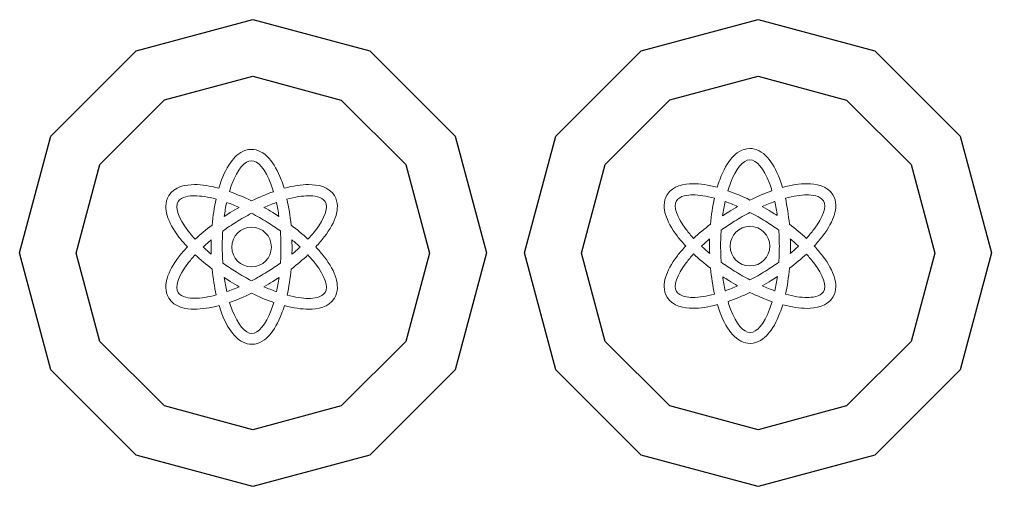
# Model space of a CAD drawing. Header units: inches. Extents: x 130 to 483, y 345 to 434.
# Drawn here: x 307.9 to 393.4, y 392.9 to 434 of the extents above; entities that cross this region are included whole.
import ezdxf

# ---------------------------------------------------------------- set-up
doc = ezdxf.new("R2010")
doc.units = ezdxf.units.IN
doc.header["$MEASUREMENT"] = 0
doc.layers.add('CZECH_Quantum_Tokens_wDL', color=7, linetype='Continuous')

# ---------------------------------------------------------------- blocks, each defined once
blk = doc.blocks.new('block 16')
at = {"layer": 'CZECH_Quantum_Tokens_wDL', "color": 4, "lineweight": 25, "true_color": 0x00ffff}
blk.add_lwpolyline([(328.464, 428.959), (336.228, 426.878), (341.912, 421.194), (343.993, 413.429), (341.912, 405.665), (336.228, 399.981), (328.464, 397.9), (320.699, 399.981), (315.015, 405.665), (312.934, 413.429), (315.015, 421.194), (320.699, 426.879), (328.464, 428.959)], dxfattribs=at)
blk = doc.blocks.new('block 17')
at = {"layer": 'CZECH_Quantum_Tokens_wDL', "color": 3, "lineweight": 25, "true_color": 0x00ff00}
blk.add_lwpolyline([(328.464, 433.959), (338.728, 431.208), (346.242, 423.694), (348.993, 413.43), (346.242, 403.165), (338.728, 395.651), (328.464, 392.9), (318.199, 395.651), (310.685, 403.165), (307.935, 413.43), (310.685, 423.694), (318.199, 431.208), (328.464, 433.959)], dxfattribs=at)
blk = doc.blocks.new('block 26')
at = {"layer": 'CZECH_Quantum_Tokens_wDL', "color": 4, "lineweight": 25, "true_color": 0x00ffff}
blk.add_lwpolyline([(372.871, 428.959), (380.636, 426.878), (386.32, 421.194), (388.4, 413.429), (386.32, 405.665), (380.636, 399.981), (372.871, 397.9), (365.107, 399.981), (359.423, 405.665), (357.342, 413.429), (359.423, 421.194), (365.107, 426.879), (372.871, 428.959)], dxfattribs=at)
blk = doc.blocks.new('block 27')
at = {"layer": 'CZECH_Quantum_Tokens_wDL', "color": 3, "lineweight": 25, "true_color": 0x00ff00}
blk.add_lwpolyline([(372.871, 433.959), (383.136, 431.208), (390.65, 423.694), (393.4, 413.43), (390.65, 403.165), (383.136, 395.651), (372.871, 392.9), (362.607, 395.651), (355.093, 403.165), (352.342, 413.43), (355.093, 423.694), (362.607, 431.208), (372.871, 433.959)], dxfattribs=at)
blk = doc.blocks.new('block 41')
at = {"layer": 'CZECH_Quantum_Tokens_wDL', "color": 7, "lineweight": 5, "true_color": 0xffffff}
for points, knots in [([(320.923, 416.735), (321.093, 416.153), (321.443, 415.513), (321.962, 414.835), (322.182, 414.547), (322.43, 414.257), (322.701, 413.968), (322.43, 413.678), (322.182, 413.388), (321.962, 413.1), (321.443, 412.422), (321.093, 411.783), (320.923, 411.2), (320.786, 410.732), (320.699, 410.049), (321.065, 409.458), (321.56, 408.659), (322.57, 408.492), (323.33, 408.492), (323.969, 408.492), (324.699, 408.604), (325.484, 408.815), (325.562, 408.56), (325.645, 408.315), (325.734, 408.082), (326.038, 407.285), (326.399, 406.653), (326.805, 406.202), (327.273, 405.682), (327.811, 405.409), (328.36, 405.409), (328.36, 405.409), (328.364, 405.409), (328.364, 405.409), (329.059, 405.409), (329.593, 405.842), (329.918, 406.206), (330.323, 406.659), (330.681, 407.29), (330.982, 408.089), (331.068, 408.318), (331.149, 408.558), (331.224, 408.807), (332.003, 408.599), (332.727, 408.488), (333.362, 408.488), (333.362, 408.488), (333.362, 408.488), (333.362, 408.488), (334.122, 408.488), (335.132, 408.657), (335.627, 409.456), (335.993, 410.047), (335.906, 410.732), (335.769, 411.2), (335.599, 411.783), (335.249, 412.422), (334.73, 413.1), (334.51, 413.388), (334.262, 413.678), (333.991, 413.968), (334.262, 414.257), (334.51, 414.548), (334.73, 414.836), (335.249, 415.514), (335.599, 416.153), (335.769, 416.736), (335.906, 417.204), (335.993, 417.887), (335.627, 418.478), (335.132, 419.277), (334.122, 419.444), (333.362, 419.444), (332.723, 419.444), (331.993, 419.332), (331.208, 419.121), (331.131, 419.377), (331.048, 419.623), (330.958, 419.857), (330.654, 420.655), (330.293, 421.289), (329.887, 421.74), (329.419, 422.26), (328.881, 422.538), (328.331, 422.538), (328.331, 422.538), (328.328, 422.538), (328.328, 422.538), (327.633, 422.538), (327.099, 422.1), (326.774, 421.736), (326.369, 421.283), (326.011, 420.646), (325.71, 419.847), (325.623, 419.617), (325.542, 419.376), (325.467, 419.126), (324.688, 419.334), (323.964, 419.444), (323.33, 419.444), (322.57, 419.444), (321.56, 419.276), (321.065, 418.478), (320.699, 417.887), (320.786, 417.204), (320.923, 416.735)], [0, 0, 0, 0, 1, 1, 1, 2, 2, 2, 3, 3, 3, 4, 4, 4, 5, 5, 5, 6, 6, 6, 7, 7, 7, 8, 8, 8, 9, 9, 9, 10, 10, 10, 11, 11, 11, 12, 12, 12, 13, 13, 13, 14, 14, 14, 15, 15, 15, 16, 16, 16, 17, 17, 17, 18, 18, 18, 19, 19, 19, 20, 20, 20, 21, 21, 21, 22, 22, 22, 23, 23, 23, 24, 24, 24, 25, 25, 25, 26, 26, 26, 27, 27, 27, 28, 28, 28, 29, 29, 29, 30, 30, 30, 31, 31, 31, 32, 32, 32, 33, 33, 33, 34, 34, 34, 35, 35, 35, 35]), ([(330.279, 418.82), (330.207, 419.055), (330.131, 419.28), (330.049, 419.495), (329.559, 420.779), (328.917, 421.545), (328.332, 421.545), (327.745, 421.544), (327.106, 420.775), (326.621, 419.489), (326.541, 419.278), (326.466, 419.056), (326.397, 418.825), (327.028, 418.607), (327.683, 418.334), (328.346, 418.01), (329.004, 418.331), (329.653, 418.603), (330.279, 418.82)], [0, 0, 0, 0, 1, 1, 1, 2, 2, 2, 3, 3, 3, 4, 4, 4, 5, 5, 5, 6, 6, 6, 6]), ([(322.735, 415.414), (322.931, 415.158), (323.15, 414.899), (323.391, 414.641), (323.842, 415.064), (324.34, 415.48), (324.875, 415.882), (324.946, 416.686), (325.063, 417.456), (325.222, 418.169), (324.516, 418.358), (323.873, 418.457), (323.33, 418.457), (322.91, 418.457), (322.165, 418.391), (321.892, 417.951), (321.584, 417.454), (321.899, 416.505), (322.735, 415.414)], [0, 0, 0, 0, 1, 1, 1, 2, 2, 2, 3, 3, 3, 4, 4, 4, 5, 5, 5, 6, 6, 6, 6]), ([(331.456, 418.165), (331.617, 417.455), (331.736, 416.689), (331.81, 415.888), (332.348, 415.484), (332.848, 415.065), (333.302, 414.641), (333.542, 414.899), (333.761, 415.158), (333.957, 415.414), (334.793, 416.505), (335.108, 417.454), (334.8, 417.951), (334.527, 418.391), (333.782, 418.457), (333.362, 418.457), (332.816, 418.457), (332.168, 418.357), (331.456, 418.165)], [0, 0, 0, 0, 1, 1, 1, 2, 2, 2, 3, 3, 3, 4, 4, 4, 5, 5, 5, 6, 6, 6, 6]), ([(326.18, 417.87), (326.171, 417.873), (326.163, 417.875), (326.154, 417.878), (326.067, 417.48), (325.995, 417.063), (325.936, 416.631), (326.113, 416.747), (326.293, 416.862), (326.475, 416.975), (326.736, 417.137), (326.998, 417.292), (327.261, 417.439), (326.895, 417.6), (326.534, 417.744), (326.18, 417.87)], [0, 0, 0, 0, 1, 1, 1, 2, 2, 2, 3, 3, 3, 4, 4, 4, 5, 5, 5, 5]), ([(330.745, 416.638), (330.685, 417.066), (330.612, 417.479), (330.525, 417.874), (330.521, 417.873), (330.516, 417.871), (330.512, 417.87), (330.158, 417.744), (329.797, 417.6), (329.431, 417.44), (329.694, 417.292), (329.956, 417.137), (330.217, 416.975), (330.396, 416.864), (330.572, 416.752), (330.745, 416.638)], [0, 0, 0, 0, 1, 1, 1, 2, 2, 2, 3, 3, 3, 4, 4, 4, 5, 5, 5, 5]), ([(325.766, 413.949), (325.767, 413.471), (325.784, 413.001), (325.816, 412.541), (326.19, 412.273), (326.581, 412.012), (326.987, 411.76), (327.435, 411.483), (327.89, 411.224), (328.345, 410.988), (328.801, 411.224), (329.257, 411.483), (329.705, 411.76), (330.113, 412.013), (330.506, 412.275), (330.882, 412.545), (330.912, 413.007), (330.928, 413.48), (330.927, 413.961), (330.925, 414.438), (330.908, 414.907), (330.876, 415.366), (330.502, 415.634), (330.111, 415.896), (329.705, 416.147), (329.257, 416.425), (328.801, 416.683), (328.346, 416.92), (327.89, 416.683), (327.435, 416.425), (326.987, 416.148), (326.579, 415.895), (326.186, 415.632), (325.81, 415.363), (325.78, 414.901), (325.765, 414.428), (325.766, 413.949)], [0, 0, 0, 0, 1, 1, 1, 2, 2, 2, 3, 3, 3, 4, 4, 4, 5, 5, 5, 6, 6, 6, 7, 7, 7, 8, 8, 8, 9, 9, 9, 10, 10, 10, 11, 11, 11, 12, 12, 12, 12]), ([(326.606, 413.954), (326.606, 412.993), (327.385, 412.213), (328.346, 412.213), (329.307, 412.213), (330.086, 412.993), (330.086, 413.954), (330.086, 414.915), (329.307, 415.694), (328.346, 415.694), (327.385, 415.694), (326.606, 414.915), (326.606, 413.954)], [0, 0, 0, 0, 1, 1, 1, 2, 2, 2, 3, 3, 3, 4, 4, 4, 4]), ([(324.803, 413.32), (324.796, 413.528), (324.793, 413.737), (324.792, 413.947), (324.792, 414.161), (324.795, 414.374), (324.8, 414.586), (324.548, 414.377), (324.307, 414.166), (324.079, 413.954), (324.308, 413.741), (324.549, 413.53), (324.803, 413.32)], [0, 0, 0, 0, 1, 1, 1, 2, 2, 2, 3, 3, 3, 4, 4, 4, 4]), ([(332.612, 413.954), (332.384, 414.166), (332.142, 414.378), (331.89, 414.587), (331.896, 414.38), (331.899, 414.172), (331.9, 413.962), (331.9, 413.748), (331.897, 413.534), (331.892, 413.322), (332.144, 413.531), (332.384, 413.742), (332.612, 413.954)], [0, 0, 0, 0, 1, 1, 1, 2, 2, 2, 3, 3, 3, 4, 4, 4, 4]), ([(322.735, 412.494), (321.899, 411.403), (321.584, 410.454), (321.892, 409.957), (322.165, 409.517), (322.91, 409.451), (323.33, 409.451), (323.877, 409.451), (324.524, 409.551), (325.236, 409.743), (325.076, 410.453), (324.956, 411.218), (324.882, 412.018), (324.344, 412.423), (323.844, 412.842), (323.39, 413.266), (323.15, 413.008), (322.93, 412.75), (322.735, 412.494)], [0, 0, 0, 0, 1, 1, 1, 2, 2, 2, 3, 3, 3, 4, 4, 4, 5, 5, 5, 6, 6, 6, 6]), ([(331.469, 409.729), (332.176, 409.539), (332.819, 409.44), (333.362, 409.44), (333.362, 409.44), (333.362, 409.44), (333.362, 409.44), (333.782, 409.44), (334.527, 409.507), (334.8, 409.947), (335.108, 410.445), (334.793, 411.394), (333.957, 412.485), (333.761, 412.742), (333.541, 413), (333.301, 413.258), (332.85, 412.836), (332.352, 412.42), (331.817, 412.018), (331.746, 411.213), (331.629, 410.443), (331.469, 409.729)], [0, 0, 0, 0, 1, 1, 1, 2, 2, 2, 3, 3, 3, 4, 4, 4, 5, 5, 5, 6, 6, 6, 7, 7, 7, 7]), ([(325.948, 411.268), (326.007, 410.841), (326.081, 410.428), (326.168, 410.034), (326.172, 410.036), (326.176, 410.037), (326.18, 410.038), (326.533, 410.163), (326.894, 410.307), (327.259, 410.467), (326.997, 410.615), (326.736, 410.77), (326.475, 410.931), (326.296, 411.042), (326.121, 411.154), (325.948, 411.268)], [0, 0, 0, 0, 1, 1, 1, 2, 2, 2, 3, 3, 3, 4, 4, 4, 5, 5, 5, 5]), ([(330.512, 410.037), (330.521, 410.034), (330.529, 410.031), (330.537, 410.028), (330.624, 410.427), (330.697, 410.844), (330.755, 411.277), (330.579, 411.16), (330.399, 411.046), (330.217, 410.933), (329.955, 410.771), (329.693, 410.616), (329.43, 410.468), (329.796, 410.306), (330.158, 410.162), (330.512, 410.037)], [0, 0, 0, 0, 1, 1, 1, 2, 2, 2, 3, 3, 3, 4, 4, 4, 5, 5, 5, 5]), ([(326.414, 409.081), (326.485, 408.847), (326.561, 408.623), (326.643, 408.409), (327.133, 407.125), (327.775, 406.361), (328.361, 406.361), (328.361, 406.361), (328.362, 406.361), (328.362, 406.361), (328.947, 406.361), (329.586, 407.128), (330.071, 408.414), (330.151, 408.624), (330.225, 408.844), (330.293, 409.073), (329.663, 409.291), (329.008, 409.565), (328.344, 409.889), (327.687, 409.569), (327.039, 409.298), (326.414, 409.081)], [0, 0, 0, 0, 1, 1, 1, 2, 2, 2, 3, 3, 3, 4, 4, 4, 5, 5, 5, 6, 6, 6, 7, 7, 7, 7])]:
    blk.add_open_spline(points, degree=3, knots=knots, dxfattribs=at)
blk = doc.blocks.new('block 43')
at = {"layer": 'CZECH_Quantum_Tokens_wDL', "color": 7, "lineweight": 5, "true_color": 0xffffff}
for points, knots in [([(364.738, 416.812), (364.909, 416.229), (365.258, 415.59), (365.777, 414.912), (365.998, 414.624), (366.245, 414.334), (366.516, 414.044), (366.245, 413.755), (365.998, 413.465), (365.777, 413.177), (365.258, 412.499), (364.909, 411.86), (364.738, 411.277), (364.601, 410.809), (364.515, 410.126), (364.881, 409.535), (365.376, 408.736), (366.385, 408.568), (367.146, 408.568), (367.785, 408.568), (368.515, 408.68), (369.3, 408.892), (369.377, 408.637), (369.46, 408.392), (369.55, 408.158), (369.854, 407.361), (370.214, 406.73), (370.62, 406.278), (371.088, 405.758), (371.626, 405.486), (372.176, 405.486), (372.176, 405.486), (372.18, 405.486), (372.18, 405.486), (372.875, 405.486), (373.409, 405.919), (373.734, 406.283), (374.139, 406.735), (374.496, 407.367), (374.798, 408.166), (374.884, 408.395), (374.965, 408.635), (375.04, 408.884), (375.818, 408.675), (376.543, 408.565), (377.178, 408.565), (377.178, 408.565), (377.178, 408.565), (377.178, 408.565), (377.938, 408.565), (378.948, 408.734), (379.443, 409.533), (379.809, 410.124), (379.722, 410.808), (379.585, 411.277), (379.415, 411.859), (379.065, 412.498), (378.546, 413.176), (378.325, 413.465), (378.078, 413.755), (377.807, 414.044), (378.078, 414.334), (378.325, 414.624), (378.546, 414.913), (379.065, 415.591), (379.415, 416.23), (379.585, 416.812), (379.722, 417.281), (379.809, 417.963), (379.443, 418.554), (378.948, 419.353), (377.938, 419.521), (377.178, 419.521), (376.539, 419.521), (375.809, 419.409), (375.024, 419.198), (374.947, 419.454), (374.863, 419.7), (374.774, 419.934), (374.469, 420.731), (374.109, 421.366), (373.703, 421.817), (373.235, 422.337), (372.697, 422.615), (372.147, 422.615), (372.147, 422.615), (372.144, 422.615), (372.144, 422.615), (371.449, 422.615), (370.915, 422.177), (370.589, 421.813), (370.185, 421.36), (369.827, 420.723), (369.526, 419.924), (369.439, 419.694), (369.358, 419.453), (369.283, 419.202), (368.504, 419.411), (367.78, 419.521), (367.146, 419.521), (366.385, 419.521), (365.376, 419.353), (364.881, 418.554), (364.515, 417.963), (364.601, 417.28), (364.738, 416.812)], [0, 0, 0, 0, 1, 1, 1, 2, 2, 2, 3, 3, 3, 4, 4, 4, 5, 5, 5, 6, 6, 6, 7, 7, 7, 8, 8, 8, 9, 9, 9, 10, 10, 10, 11, 11, 11, 12, 12, 12, 13, 13, 13, 14, 14, 14, 15, 15, 15, 16, 16, 16, 17, 17, 17, 18, 18, 18, 19, 19, 19, 20, 20, 20, 21, 21, 21, 22, 22, 22, 23, 23, 23, 24, 24, 24, 25, 25, 25, 26, 26, 26, 27, 27, 27, 28, 28, 28, 29, 29, 29, 30, 30, 30, 31, 31, 31, 32, 32, 32, 33, 33, 33, 34, 34, 34, 35, 35, 35, 35]), ([(374.094, 418.897), (374.023, 419.131), (373.947, 419.357), (373.865, 419.572), (373.374, 420.856), (372.732, 421.622), (372.147, 421.622), (371.56, 421.621), (370.921, 420.852), (370.436, 419.566), (370.356, 419.355), (370.282, 419.133), (370.213, 418.902), (370.843, 418.684), (371.498, 418.41), (372.162, 418.087), (372.819, 418.407), (373.469, 418.679), (374.094, 418.897)], [0, 0, 0, 0, 1, 1, 1, 2, 2, 2, 3, 3, 3, 4, 4, 4, 5, 5, 5, 6, 6, 6, 6]), ([(366.55, 415.49), (366.746, 415.234), (366.966, 414.976), (367.206, 414.718), (367.658, 415.14), (368.156, 415.556), (368.69, 415.959), (368.762, 416.763), (368.879, 417.532), (369.038, 418.245), (368.331, 418.435), (367.689, 418.534), (367.146, 418.534), (366.726, 418.534), (365.981, 418.468), (365.708, 418.028), (365.4, 417.53), (365.715, 416.582), (366.55, 415.49)], [0, 0, 0, 0, 1, 1, 1, 2, 2, 2, 3, 3, 3, 4, 4, 4, 5, 5, 5, 6, 6, 6, 6]), ([(369.995, 417.946), (369.987, 417.949), (369.978, 417.952), (369.97, 417.955), (369.883, 417.557), (369.81, 417.14), (369.752, 416.707), (369.929, 416.824), (370.108, 416.939), (370.29, 417.052), (370.552, 417.214), (370.814, 417.368), (371.076, 417.516), (370.711, 417.677), (370.349, 417.821), (369.995, 417.946)], [0, 0, 0, 0, 1, 1, 1, 2, 2, 2, 3, 3, 3, 4, 4, 4, 5, 5, 5, 5]), ([(374.561, 416.714), (374.501, 417.143), (374.427, 417.556), (374.34, 417.951), (374.336, 417.949), (374.332, 417.948), (374.328, 417.946), (373.974, 417.821), (373.612, 417.677), (373.247, 417.516), (373.509, 417.369), (373.772, 417.214), (374.033, 417.052), (374.211, 416.941), (374.387, 416.829), (374.561, 416.714)], [0, 0, 0, 0, 1, 1, 1, 2, 2, 2, 3, 3, 3, 4, 4, 4, 5, 5, 5, 5]), ([(375.272, 418.242), (375.433, 417.532), (375.552, 416.765), (375.626, 415.964), (376.163, 415.56), (376.663, 415.142), (377.117, 414.718), (377.357, 414.976), (377.577, 415.234), (377.773, 415.49), (378.609, 416.582), (378.923, 417.53), (378.615, 418.028), (378.343, 418.468), (377.598, 418.534), (377.178, 418.534), (376.631, 418.534), (375.984, 418.434), (375.272, 418.242)], [0, 0, 0, 0, 1, 1, 1, 2, 2, 2, 3, 3, 3, 4, 4, 4, 5, 5, 5, 6, 6, 6, 6]), ([(369.581, 414.025), (369.582, 413.548), (369.599, 413.077), (369.631, 412.618), (370.006, 412.35), (370.397, 412.088), (370.803, 411.837), (371.251, 411.56), (371.706, 411.301), (372.161, 411.065), (372.617, 411.301), (373.072, 411.559), (373.52, 411.837), (373.928, 412.089), (374.322, 412.352), (374.697, 412.622), (374.728, 413.084), (374.743, 413.557), (374.742, 414.038), (374.741, 414.514), (374.724, 414.984), (374.692, 415.443), (374.318, 415.711), (373.926, 415.973), (373.52, 416.224), (373.073, 416.501), (372.617, 416.76), (372.161, 416.996), (371.706, 416.76), (371.251, 416.502), (370.803, 416.224), (370.395, 415.972), (370.002, 415.709), (369.626, 415.439), (369.595, 414.978), (369.58, 414.505), (369.581, 414.025)], [0, 0, 0, 0, 1, 1, 1, 2, 2, 2, 3, 3, 3, 4, 4, 4, 5, 5, 5, 6, 6, 6, 7, 7, 7, 8, 8, 8, 9, 9, 9, 10, 10, 10, 11, 11, 11, 12, 12, 12, 12]), ([(370.421, 414.031), (370.421, 413.069), (371.2, 412.29), (372.162, 412.29), (373.123, 412.29), (373.902, 413.069), (373.902, 414.031), (373.902, 414.992), (373.123, 415.771), (372.162, 415.771), (371.2, 415.771), (370.421, 414.992), (370.421, 414.031)], [0, 0, 0, 0, 1, 1, 1, 2, 2, 2, 3, 3, 3, 4, 4, 4, 4]), ([(368.618, 413.397), (368.612, 413.605), (368.608, 413.814), (368.608, 414.024), (368.607, 414.238), (368.61, 414.451), (368.616, 414.662), (368.364, 414.454), (368.123, 414.243), (367.895, 414.031), (368.124, 413.818), (368.365, 413.606), (368.618, 413.397)], [0, 0, 0, 0, 1, 1, 1, 2, 2, 2, 3, 3, 3, 4, 4, 4, 4]), ([(376.428, 414.03), (376.199, 414.243), (375.958, 414.454), (375.705, 414.663), (375.712, 414.457), (375.715, 414.248), (375.715, 414.039), (375.716, 413.824), (375.713, 413.611), (375.707, 413.399), (375.959, 413.607), (376.2, 413.818), (376.428, 414.03)], [0, 0, 0, 0, 1, 1, 1, 2, 2, 2, 3, 3, 3, 4, 4, 4, 4]), ([(366.55, 412.571), (365.715, 411.48), (365.4, 410.531), (365.708, 410.033), (365.981, 409.593), (366.726, 409.527), (367.145, 409.527), (367.692, 409.527), (368.34, 409.627), (369.052, 409.819), (368.891, 410.529), (368.772, 411.295), (368.698, 412.095), (368.16, 412.5), (367.66, 412.918), (367.206, 413.343), (366.966, 413.085), (366.746, 412.827), (366.55, 412.571)], [0, 0, 0, 0, 1, 1, 1, 2, 2, 2, 3, 3, 3, 4, 4, 4, 5, 5, 5, 6, 6, 6, 6]), ([(375.285, 409.806), (375.992, 409.616), (376.635, 409.516), (377.178, 409.516), (377.178, 409.516), (377.178, 409.516), (377.178, 409.516), (377.598, 409.516), (378.343, 409.584), (378.615, 410.024), (378.923, 410.521), (378.609, 411.471), (377.773, 412.562), (377.577, 412.818), (377.357, 413.077), (377.117, 413.335), (376.665, 412.913), (376.167, 412.497), (375.633, 412.094), (375.561, 411.289), (375.444, 410.519), (375.285, 409.806)], [0, 0, 0, 0, 1, 1, 1, 2, 2, 2, 3, 3, 3, 4, 4, 4, 5, 5, 5, 6, 6, 6, 7, 7, 7, 7]), ([(369.763, 411.345), (369.823, 410.917), (369.897, 410.505), (369.984, 410.111), (369.988, 410.112), (369.991, 410.113), (369.995, 410.115), (370.349, 410.24), (370.71, 410.384), (371.075, 410.544), (370.813, 410.692), (370.551, 410.846), (370.29, 411.008), (370.112, 411.118), (369.936, 411.231), (369.763, 411.345)], [0, 0, 0, 0, 1, 1, 1, 2, 2, 2, 3, 3, 3, 4, 4, 4, 5, 5, 5, 5]), ([(374.328, 410.113), (374.336, 410.11), (374.344, 410.107), (374.353, 410.105), (374.439, 410.503), (374.513, 410.921), (374.571, 411.354), (374.394, 411.237), (374.215, 411.122), (374.033, 411.01), (373.771, 410.847), (373.508, 410.692), (373.246, 410.544), (373.611, 410.383), (373.974, 410.239), (374.328, 410.113)], [0, 0, 0, 0, 1, 1, 1, 2, 2, 2, 3, 3, 3, 4, 4, 4, 5, 5, 5, 5]), ([(370.23, 409.157), (370.301, 408.924), (370.377, 408.699), (370.459, 408.485), (370.949, 407.201), (371.591, 406.438), (372.176, 406.438), (372.176, 406.438), (372.178, 406.438), (372.178, 406.438), (372.763, 406.438), (373.402, 407.204), (373.887, 408.49), (373.966, 408.7), (374.04, 408.92), (374.109, 409.149), (373.478, 409.368), (372.823, 409.642), (372.16, 409.966), (371.503, 409.646), (370.855, 409.374), (370.23, 409.157)], [0, 0, 0, 0, 1, 1, 1, 2, 2, 2, 3, 3, 3, 4, 4, 4, 5, 5, 5, 6, 6, 6, 7, 7, 7, 7])]:
    blk.add_open_spline(points, degree=3, knots=knots, dxfattribs=at)

msp = doc.modelspace()

# ---------------------------------------------------------------- block references
at = {"layer": 'CZECH_Quantum_Tokens_wDL'}
for name in ['block 17', 'block 27', 'block 16', 'block 26', 'block 41', 'block 43']:
    msp.add_blockref(name, (0, 0), dxfattribs=at)

doc.saveas('drawing.dxf')
